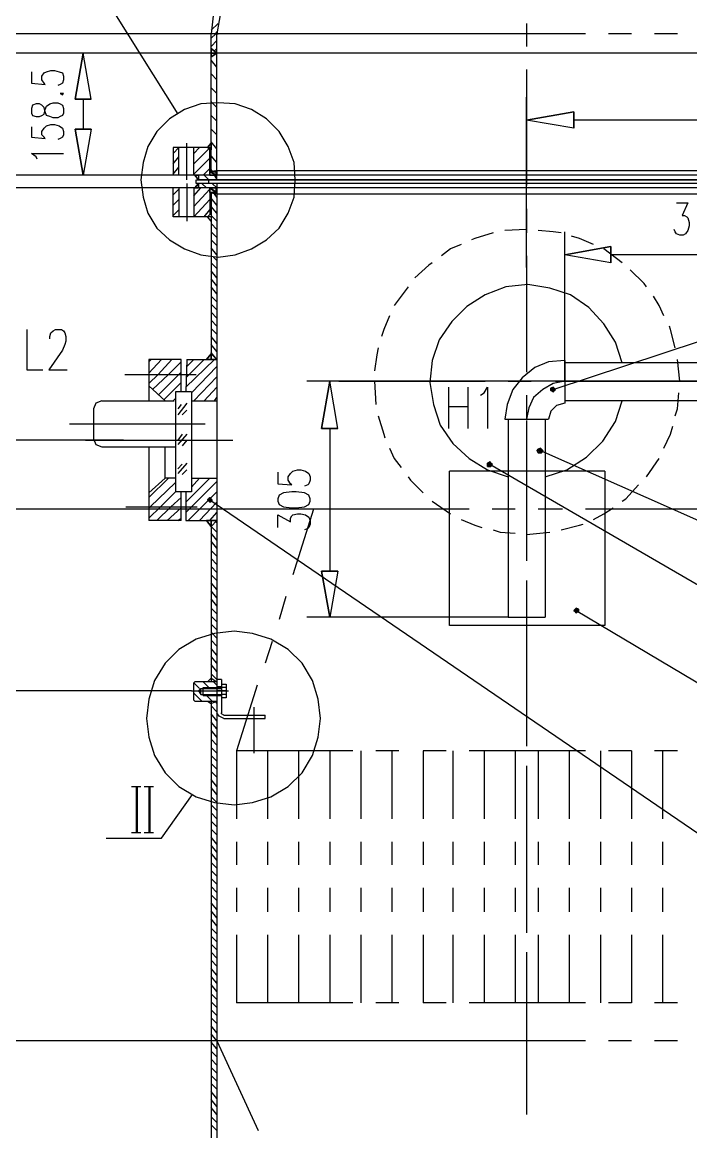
# Model space of a CAD drawing. Extents: x 0.28 to 3.47, y 0.29 to 4.81.
# Drawn here: x 1.105 to 1.492, y 3.635 to 4.277 of the extents above; entities that cross this region are included whole.
import ezdxf

# ---------------------------------------------------------------- set-up
doc = ezdxf.new("R2010")
doc.units = 0
doc.header["$MEASUREMENT"] = 0
doc.linetypes.add('AUSGEZOGEN', pattern=[0])
doc.layers.get('0').update_dxf_attribs({"linetype": 'AUSGEZOGEN'})

msp = doc.modelspace()

# ---------------------------------------------------------------- linework, layer by layer
for points in [[(1.302, 4.35), (1.28333, 4.34333), (1.28333, 4.34333), (1.266, 4.336), (1.266, 4.336), (1.25133, 4.32667), (1.25133, 4.32667), (1.23867, 4.31667), (1.23867, 4.31667), (1.228, 4.306), (1.228, 4.306), (1.22067, 4.29467), (1.22067, 4.29467), (1.216, 4.28267), (1.216, 4.28267), (1.21467, 4.27067)], [(1.302, 4.34667), (1.278, 4.33733), (1.278, 4.33733), (1.25733, 4.32667), (1.25733, 4.32667), (1.24067, 4.314), (1.24067, 4.314), (1.228, 4.3), (1.228, 4.3), (1.22067, 4.286), (1.22067, 4.286), (1.218, 4.27067)], [(1.41333, 4.06467), (1.41267, 4.06467), (1.41267, 4.06467), (2.13467, 4.30333), (2.13467, 4.30333), (2.16867, 4.30333)], [(1.12067, 4.29267), (1.15267, 4.29267), (1.15267, 4.29267), (1.19533, 4.224)], [(1.21467, 4.27267), (1.21867, 4.27667)], [(1.39733, 4.27667), (1.39733, 4.26333)], [(1.39733, 4.27067), (0.91733, 4.27067)], [(1.21467, 4.19067), (1.21467, 4.27067)], [(1.29667, 4.27067), (1.21467, 4.27067)], [(1.21467, 4.268), (1.21733, 4.27067)], [(1.21733, 4.27067), (1.218, 4.272)], [(1.218, 4.19133), (1.218, 4.27067)], [(1.218, 4.27067), (1.21867, 4.27067)], [(1.32333, 4.27067), (1.31, 4.27067)], [(1.35067, 4.27067), (1.33733, 4.27067)], [(1.43133, 4.27067), (1.364, 4.27067)], [(1.458, 4.27067), (1.44467, 4.27067)], [(1.48467, 4.27067), (1.47133, 4.27067)], [(1.21467, 4.26333), (1.218, 4.26667)], [(1.21467, 4.25733), (1.218, 4.25933), (1.218, 4.25933), (1.21467, 4.262)], [(1.21467, 4.262), (1.21467, 4.25933), (1.21467, 4.262), (1.21467, 4.25933), (1.218, 4.25933), (1.21467, 4.262), (1.218, 4.25933), (1.21467, 4.262), (1.21467, 4.262)], [(1.21667, 4.26067), (1.218, 4.262)], [(1.39733, 4.25933), (0.61333, 4.25933)], [(1.39733, 4.25933), (0.91733, 4.25933)], [(1.15733, 4.25933), (1.12733, 4.25933)], [(1.136, 4.23267), (1.14533, 4.23267), (1.136, 4.23267), (1.14533, 4.23267), (1.14067, 4.25933), (1.136, 4.23267), (1.14067, 4.25933), (1.136, 4.23267), (1.136, 4.23267)], [(1.58067, 4.25933), (1.21467, 4.25933)], [(1.21467, 4.25933), (1.218, 4.25933), (1.21467, 4.25933), (1.218, 4.25933), (1.21467, 4.25933), (1.21467, 4.25933)], [(1.21467, 4.25933), (1.218, 4.25933), (1.21467, 4.25933), (1.218, 4.25933), (1.21467, 4.25933), (1.21467, 4.25933)], [(1.21467, 4.25933), (1.218, 4.25933), (1.21467, 4.25933), (1.218, 4.25933), (1.21467, 4.25733), (1.21467, 4.25933), (1.21467, 4.25733), (1.21467, 4.25933), (1.21467, 4.25933)], [(1.218, 4.25133), (1.21467, 4.25533)], [(1.11067, 4.24867), (1.11067, 4.242), (1.11067, 4.242), (1.11867, 4.24133), (1.11867, 4.24133), (1.118, 4.242), (1.118, 4.242), (1.11667, 4.244), (1.11667, 4.244), (1.11667, 4.246), (1.11667, 4.246), (1.118, 4.248), (1.118, 4.248), (1.11933, 4.24867), (1.11933, 4.24867), (1.122, 4.24933), (1.122, 4.24933), (1.124, 4.24933), (1.124, 4.24933), (1.12667, 4.24867), (1.12667, 4.24867), (1.12867, 4.248), (1.12867, 4.248), (1.12933, 4.246), (1.12933, 4.246), (1.12933, 4.244), (1.12933, 4.244), (1.12867, 4.242), (1.12867, 4.242), (1.12733, 4.24133), (1.12733, 4.24133), (1.126, 4.24067)], [(1.39733, 4.25), (1.39733, 4.18267)], [(1.218, 4.244), (1.21467, 4.24733)], [(1.12733, 4.236), (1.12867, 4.23533), (1.12867, 4.23533), (1.12933, 4.236), (1.12933, 4.236), (1.12733, 4.236), (1.12733, 4.236)], [(1.218, 4.236), (1.21467, 4.23933)], [(1.11067, 4.22467), (1.11133, 4.22333), (1.11133, 4.22333), (1.11333, 4.22267), (1.11333, 4.22267), (1.11533, 4.22267), (1.11533, 4.22267), (1.11667, 4.22333), (1.11667, 4.22333), (1.118, 4.224), (1.118, 4.224), (1.11867, 4.22667), (1.11867, 4.22667), (1.11933, 4.22867), (1.11933, 4.22867), (1.12133, 4.23), (1.12133, 4.23), (1.12333, 4.23067), (1.12333, 4.23067), (1.126, 4.23067), (1.126, 4.23067), (1.12733, 4.23), (1.12733, 4.23), (1.12867, 4.22933), (1.12867, 4.22933), (1.12933, 4.22733), (1.12933, 4.22733), (1.12933, 4.22467), (1.12933, 4.22467), (1.12867, 4.22333), (1.12867, 4.22333), (1.12733, 4.22267), (1.12733, 4.22267), (1.126, 4.222), (1.126, 4.222), (1.12333, 4.222), (1.12333, 4.222), (1.12133, 4.22267), (1.12133, 4.22267), (1.11933, 4.22333), (1.11933, 4.22333), (1.11867, 4.22533), (1.11867, 4.22533), (1.118, 4.228), (1.118, 4.228), (1.11667, 4.22933), (1.11667, 4.22933), (1.11533, 4.23), (1.11533, 4.23), (1.11333, 4.23), (1.11333, 4.23), (1.11133, 4.22933), (1.11133, 4.22933), (1.11067, 4.22733), (1.11067, 4.22733), (1.11067, 4.22467), (1.11067, 4.22467)], [(1.14067, 4.23267), (1.14067, 4.21533)], [(1.26333, 4.186), (1.26267, 4.196), (1.26267, 4.196), (1.25933, 4.20533), (1.25933, 4.20533), (1.254, 4.214), (1.254, 4.214), (1.24667, 4.22133), (1.24667, 4.22133), (1.238, 4.22667), (1.238, 4.22667), (1.22867, 4.23), (1.22867, 4.23), (1.21867, 4.23067), (1.21867, 4.23067), (1.20867, 4.23), (1.20867, 4.23), (1.19933, 4.22667), (1.19933, 4.22667), (1.19067, 4.22133), (1.19067, 4.22133), (1.18333, 4.214), (1.18333, 4.214), (1.178, 4.20533), (1.178, 4.20533), (1.17533, 4.196), (1.17533, 4.196), (1.174, 4.186), (1.174, 4.186), (1.17533, 4.176), (1.17533, 4.176), (1.178, 4.16667), (1.178, 4.16667), (1.18333, 4.158), (1.18333, 4.158), (1.19067, 4.15133), (1.19067, 4.15133), (1.19933, 4.146), (1.19933, 4.146), (1.20867, 4.14267), (1.20867, 4.14267), (1.21867, 4.14133), (1.21867, 4.14133), (1.22867, 4.14267), (1.22867, 4.14267), (1.238, 4.146), (1.238, 4.146), (1.24667, 4.15133), (1.24667, 4.15133), (1.254, 4.158), (1.254, 4.158), (1.25933, 4.16667), (1.25933, 4.16667), (1.26267, 4.176), (1.26267, 4.176), (1.26333, 4.186), (1.26333, 4.186)], [(1.218, 4.228), (1.21533, 4.23067), (1.21533, 4.23067), (1.21467, 4.23133)], [(1.39733, 4.13533), (1.39733, 4.234)], [(1.218, 4.22), (1.21467, 4.22333)], [(1.42467, 4.22533), (1.42467, 4.216), (1.42467, 4.22533), (1.42467, 4.216), (1.39733, 4.22067), (1.42467, 4.22533), (1.39733, 4.22067), (1.42467, 4.22533), (1.42467, 4.22533)], [(1.11067, 4.21667), (1.11067, 4.21067), (1.11067, 4.21067), (1.11867, 4.21), (1.11867, 4.21), (1.118, 4.21067), (1.118, 4.21067), (1.11667, 4.212), (1.11667, 4.212), (1.11667, 4.214), (1.11667, 4.214), (1.118, 4.216), (1.118, 4.216), (1.11933, 4.21733), (1.11933, 4.21733), (1.122, 4.218), (1.122, 4.218), (1.124, 4.218), (1.124, 4.218), (1.12667, 4.21733), (1.12667, 4.21733), (1.12867, 4.216), (1.12867, 4.216), (1.12933, 4.214), (1.12933, 4.214), (1.12933, 4.212), (1.12933, 4.212), (1.12867, 4.21067), (1.12867, 4.21067), (1.12733, 4.21), (1.12733, 4.21), (1.126, 4.20933)], [(1.67933, 4.22067), (1.42467, 4.22067)], [(1.136, 4.21533), (1.14533, 4.21533), (1.136, 4.21533), (1.14533, 4.21533), (1.14067, 4.18867), (1.136, 4.21533), (1.14067, 4.18867), (1.136, 4.21533), (1.136, 4.21533)], [(1.218, 4.212), (1.21467, 4.21533)], [(1.21467, 4.20467), (1.19267, 4.20467)], [(1.19267, 4.20467), (1.19267, 4.18867)], [(1.19267, 4.20133), (1.196, 4.20467)], [(1.196, 4.18867), (1.196, 4.20467)], [(1.20067, 4.186), (1.20067, 4.20733)], [(1.20467, 4.18867), (1.20467, 4.20467)], [(1.20467, 4.20133), (1.208, 4.20467)], [(1.20467, 4.19533), (1.21333, 4.204)], [(1.21467, 4.20733), (1.21267, 4.20467)], [(1.21467, 4.20733), (1.21267, 4.20467), (1.21467, 4.20733), (1.21267, 4.20467), (1.21467, 4.20467), (1.21467, 4.20733), (1.21467, 4.20467), (1.21467, 4.20733), (1.21467, 4.20733)], [(1.21467, 4.20467), (1.21267, 4.20467), (1.21267, 4.20467), (1.214, 4.20333)], [(1.21267, 4.20467), (1.21467, 4.20467), (1.21267, 4.20467), (1.21467, 4.20467), (1.21267, 4.20467), (1.21267, 4.20467)], [(1.21267, 4.20467), (1.214, 4.20467), (1.21267, 4.20467), (1.214, 4.20467), (1.21267, 4.20467), (1.21267, 4.20467)], [(1.21267, 4.20467), (1.214, 4.20467), (1.21267, 4.20467), (1.214, 4.20467), (1.214, 4.20333), (1.21267, 4.20467), (1.214, 4.20333), (1.21267, 4.20467), (1.21267, 4.20467)], [(1.214, 4.18867), (1.214, 4.20467)], [(1.214, 4.20467), (1.21467, 4.20467), (1.214, 4.20467), (1.21467, 4.20467), (1.214, 4.20467), (1.214, 4.20467)], [(1.214, 4.20467), (1.214, 4.20333), (1.214, 4.20467), (1.214, 4.20333), (1.21467, 4.20333), (1.214, 4.20467), (1.21467, 4.20333), (1.214, 4.20467), (1.214, 4.20467)], [(1.214, 4.20467), (1.21467, 4.20467), (1.214, 4.20467), (1.21467, 4.20467), (1.21467, 4.20333), (1.214, 4.20467), (1.21467, 4.20333), (1.214, 4.20467), (1.214, 4.20467)], [(1.21467, 4.20333), (1.214, 4.20333)], [(1.214, 4.20333), (1.21467, 4.20333), (1.214, 4.20333), (1.21467, 4.20333), (1.214, 4.20333), (1.214, 4.20333)], [(1.218, 4.204), (1.21467, 4.208)], [(1.114, 4.198), (1.11333, 4.19933), (1.11333, 4.19933), (1.11067, 4.20133), (1.11067, 4.20133), (1.12933, 4.20133)], [(1.19267, 4.19533), (1.196, 4.19933)], [(1.20467, 4.18933), (1.214, 4.19867)], [(1.218, 4.196), (1.21467, 4.2)], [(1.19267, 4.18933), (1.196, 4.19333)], [(1.21, 4.18867), (1.214, 4.19267)], [(1.218, 4.19133), (1.214, 4.19067)], [(1.218, 4.19133), (1.214, 4.19067), (1.218, 4.19133), (1.214, 4.19067), (1.218, 4.19067), (1.218, 4.19133), (1.218, 4.19067), (1.218, 4.19133), (1.218, 4.19133)], [(1.21733, 4.19133), (1.214, 4.19067), (1.21733, 4.19133), (1.214, 4.19067), (1.21733, 4.19067), (1.21733, 4.19133), (1.21733, 4.19067), (1.21733, 4.19133), (1.21733, 4.19133)], [(1.214, 4.19067), (1.214, 4.18867), (1.214, 4.19067), (1.214, 4.18867), (1.218, 4.18867), (1.214, 4.19067), (1.218, 4.18867), (1.214, 4.19067), (1.214, 4.19067)], [(1.214, 4.19067), (1.218, 4.19067), (1.214, 4.19067), (1.218, 4.19067), (1.218, 4.18867), (1.214, 4.19067), (1.218, 4.18867), (1.214, 4.19067), (1.214, 4.19067)], [(1.214, 4.19067), (1.214, 4.18867), (1.214, 4.19067), (1.214, 4.18867), (1.21733, 4.18867), (1.214, 4.19067), (1.21733, 4.18867), (1.214, 4.19067), (1.214, 4.19067)], [(1.214, 4.19067), (1.21733, 4.19067), (1.214, 4.19067), (1.21733, 4.19067), (1.21733, 4.18867), (1.214, 4.19067), (1.21733, 4.18867), (1.214, 4.19067), (1.214, 4.19067)], [(1.21533, 4.19133), (1.21467, 4.192)], [(1.57667, 4.19133), (1.218, 4.19133)], [(1.218, 4.18867), (1.218, 4.19133)], [(1.20533, 4.18867), (0.722, 4.18867)], [(1.15733, 4.18867), (1.12733, 4.18867)], [(1.60267, 4.18867), (1.19267, 4.18867)], [(1.20067, 4.184), (1.20067, 4.162)], [(1.20733, 4.18867), (1.20733, 4.186), (1.20733, 4.186), (1.20533, 4.18867)], [(1.20533, 4.18867), (1.20733, 4.18867), (1.20533, 4.18867), (1.20733, 4.18867), (1.20533, 4.18867), (1.20533, 4.18867)], [(1.20533, 4.18867), (1.20733, 4.18867), (1.20533, 4.18867), (1.20733, 4.18867), (1.20733, 4.186), (1.20533, 4.18867), (1.20733, 4.186), (1.20533, 4.18867), (1.20533, 4.18867)], [(1.20533, 4.18867), (1.20733, 4.18867), (1.20533, 4.18867), (1.20733, 4.18867), (1.20533, 4.18867), (1.20533, 4.18867)], [(1.20533, 4.18867), (1.20733, 4.18867), (1.20533, 4.18867), (1.20733, 4.18867), (1.20733, 4.186), (1.20533, 4.18867), (1.20733, 4.186), (1.20533, 4.18867), (1.20533, 4.18867)], [(1.20533, 4.18133), (1.20733, 4.184), (1.20733, 4.184), (1.20733, 4.18133)], [(1.20733, 4.184), (1.20533, 4.18133), (1.20733, 4.184), (1.20533, 4.18133), (1.20733, 4.18133), (1.20733, 4.184), (1.20733, 4.18133), (1.20733, 4.184), (1.20733, 4.184)], [(1.20733, 4.184), (1.20533, 4.18133), (1.20733, 4.184), (1.20533, 4.18133), (1.20733, 4.18133), (1.20733, 4.184), (1.20733, 4.18133), (1.20733, 4.184), (1.20733, 4.184)], [(1.206, 4.186), (1.58867, 4.186)], [(1.206, 4.184), (1.206, 4.186)], [(1.58867, 4.184), (1.206, 4.184)], [(1.588, 4.186), (1.20733, 4.186)], [(1.20733, 4.186), (1.208, 4.186)], [(1.588, 4.18133), (1.588, 4.184), (1.588, 4.184), (1.20733, 4.184)], [(1.212, 4.18133), (1.20933, 4.184)], [(1.21333, 4.186), (1.21067, 4.18867)], [(1.21333, 4.184), (1.21333, 4.186)], [(1.214, 4.18867), (1.218, 4.18867), (1.214, 4.18867), (1.218, 4.18867), (1.214, 4.18867), (1.214, 4.18867)], [(1.214, 4.18867), (1.21733, 4.18867), (1.214, 4.18867), (1.21733, 4.18867), (1.214, 4.18867), (1.214, 4.18867)], [(1.218, 4.18133), (1.21533, 4.184)], [(1.218, 4.18667), (1.21667, 4.18867)], [(1.218, 4.186), (1.218, 4.18867)], [(1.218, 4.184), (1.218, 4.18133)], [(1.258, 4.18133), (0.72067, 4.18133)], [(1.60267, 4.18133), (1.19267, 4.18133)], [(1.19267, 4.16467), (1.19267, 4.18133)], [(1.19267, 4.17733), (1.196, 4.18067)], [(1.196, 4.18133), (1.196, 4.16467)], [(1.20467, 4.18133), (1.20467, 4.16467)], [(1.20467, 4.17667), (1.20867, 4.18133)], [(1.20467, 4.17067), (1.214, 4.18067)], [(1.20533, 4.18133), (1.20733, 4.18133), (1.20533, 4.18133), (1.20733, 4.18133), (1.20533, 4.18133), (1.20533, 4.18133)], [(1.20533, 4.18133), (1.20733, 4.18133), (1.20533, 4.18133), (1.20733, 4.18133), (1.20533, 4.18133), (1.20533, 4.18133)], [(1.218, 4.18133), (1.218, 4.178), (1.218, 4.178), (1.214, 4.17867)], [(1.214, 4.18133), (1.214, 4.166)], [(1.214, 4.18133), (1.218, 4.18133), (1.214, 4.18133), (1.218, 4.18133), (1.214, 4.18133), (1.214, 4.18133)], [(1.214, 4.18133), (1.214, 4.17867), (1.214, 4.18133), (1.214, 4.17867), (1.218, 4.17867), (1.214, 4.18133), (1.218, 4.17867), (1.214, 4.18133), (1.214, 4.18133)], [(1.214, 4.18133), (1.218, 4.18133), (1.214, 4.18133), (1.218, 4.18133), (1.218, 4.17867), (1.214, 4.18133), (1.218, 4.17867), (1.214, 4.18133), (1.214, 4.18133)], [(1.214, 4.18133), (1.21733, 4.18133), (1.214, 4.18133), (1.21733, 4.18133), (1.214, 4.18133), (1.214, 4.18133)], [(1.214, 4.18133), (1.214, 4.17867), (1.214, 4.18133), (1.214, 4.17867), (1.21733, 4.17867), (1.214, 4.18133), (1.21733, 4.17867), (1.214, 4.18133), (1.214, 4.18133)], [(1.214, 4.18133), (1.21733, 4.18133), (1.214, 4.18133), (1.21733, 4.18133), (1.21733, 4.17867), (1.214, 4.18133), (1.21733, 4.17867), (1.214, 4.18133), (1.214, 4.18133)], [(1.214, 4.17867), (1.218, 4.17867), (1.214, 4.17867), (1.218, 4.17867), (1.218, 4.178), (1.214, 4.17867), (1.218, 4.178), (1.214, 4.17867), (1.214, 4.17867)], [(1.214, 4.17867), (1.21733, 4.17867), (1.214, 4.17867), (1.21733, 4.17867), (1.21733, 4.178), (1.214, 4.17867), (1.21733, 4.178), (1.214, 4.17867), (1.214, 4.17867)], [(1.21467, 4.17867), (1.21467, 4.082)], [(1.218, 4.176), (1.216, 4.17867)], [(1.218, 4.178), (1.57667, 4.178), (1.57667, 4.178), (1.57667, 4.08867)], [(1.218, 4.178), (1.218, 2.63067)], [(1.19267, 4.17133), (1.196, 4.17467)], [(1.20467, 4.16467), (1.214, 4.17467)], [(1.218, 4.17133), (1.21467, 4.17533)], [(1.484, 4.17267), (1.49067, 4.17267), (1.49067, 4.17267), (1.48733, 4.16533), (1.48733, 4.16533), (1.48867, 4.16533), (1.48867, 4.16533), (1.49, 4.16467), (1.49, 4.16467), (1.49067, 4.164), (1.49067, 4.164), (1.49133, 4.16133), (1.49133, 4.16133), (1.49133, 4.15933), (1.49133, 4.15933), (1.49067, 4.15667), (1.49067, 4.15667), (1.48933, 4.15467), (1.48933, 4.15467), (1.488, 4.154), (1.488, 4.154), (1.486, 4.154), (1.486, 4.154), (1.484, 4.15467), (1.484, 4.15467), (1.48333, 4.156), (1.48333, 4.156), (1.48267, 4.15733)], [(1.19267, 4.16533), (1.196, 4.16867)], [(1.21467, 4.166), (1.214, 4.166), (1.214, 4.166), (1.21267, 4.16467), (1.21267, 4.16467), (1.19267, 4.16467)], [(1.21067, 4.16467), (1.214, 4.16867)], [(1.21467, 4.16467), (1.21267, 4.16467)], [(1.21467, 4.162), (1.21267, 4.16467)], [(1.218, 4.16667), (1.21467, 4.17067)], [(1.218, 4.162), (1.21467, 4.16533)], [(1.39733, 4.16933), (1.39733, 4.15533)], [(1.218, 4.15733), (1.21467, 4.16067)], [(1.218, 4.15267), (1.21467, 4.156)], [(1.378, 4.15533), (1.36733, 4.152), (1.36733, 4.152), (1.36533, 4.15133)], [(1.39733, 4.15733), (1.38467, 4.15667)], [(1.41733, 4.15533), (1.41267, 4.156), (1.41267, 4.156), (1.404, 4.15667)], [(1.41933, 4.06933), (1.41933, 4.156)], [(1.436, 4.14867), (1.428, 4.152), (1.428, 4.152), (1.42333, 4.15333)], [(1.218, 4.148), (1.21467, 4.15133)], [(1.218, 4.14267), (1.21467, 4.14667)], [(1.35933, 4.14867), (1.35333, 4.146), (1.35333, 4.146), (1.348, 4.142)], [(1.446, 4.14733), (1.446, 4.138), (1.446, 4.14733), (1.446, 4.138), (1.41933, 4.14267), (1.446, 4.14733), (1.41933, 4.14267), (1.446, 4.14733), (1.446, 4.14733)], [(1.45267, 4.138), (1.442, 4.146)], [(1.21533, 4.14133), (1.21467, 4.142)], [(1.218, 4.13933), (1.216, 4.14133)], [(1.39733, 4.142), (1.39733, 4.07467)], [(1.55333, 4.14267), (1.446, 4.14267)], [(1.218, 4.13467), (1.21467, 4.138)], [(1.218, 4.12933), (1.21467, 4.13333)], [(1.34267, 4.138), (1.34067, 4.13667), (1.34067, 4.13667), (1.33267, 4.12933)], [(1.46667, 4.124), (1.46533, 4.126), (1.46533, 4.126), (1.45733, 4.134)], [(1.218, 4.12467), (1.21467, 4.12867)], [(1.218, 4.12), (1.21467, 4.124)], [(1.32867, 4.124), (1.32067, 4.11333)], [(1.45267, 4.08), (1.44867, 4.092), (1.44867, 4.092), (1.442, 4.10267), (1.442, 4.10267), (1.43333, 4.112), (1.43333, 4.112), (1.42267, 4.11933), (1.42267, 4.11933), (1.41067, 4.12333), (1.41067, 4.12333), (1.398, 4.12533), (1.398, 4.12533), (1.38533, 4.124), (1.38533, 4.124), (1.37333, 4.11933), (1.37333, 4.11933), (1.36267, 4.11267), (1.36267, 4.11267), (1.354, 4.104), (1.354, 4.104), (1.34667, 4.09333), (1.34667, 4.09333), (1.34267, 4.08133), (1.34267, 4.08133), (1.34133, 4.06867), (1.34133, 4.06867), (1.34333, 4.056), (1.34333, 4.056), (1.34733, 4.044), (1.34733, 4.044), (1.35467, 4.03333), (1.35467, 4.03333), (1.364, 4.02467), (1.364, 4.02467), (1.37467, 4.018), (1.37467, 4.018), (1.38667, 4.014)], [(1.218, 4.11533), (1.21467, 4.11867)], [(1.218, 4.11067), (1.21467, 4.114)], [(1.47667, 4.10733), (1.474, 4.11333), (1.474, 4.11333), (1.47067, 4.11867)], [(1.218, 4.106), (1.21467, 4.10933)], [(1.318, 4.10733), (1.31467, 4.09933), (1.31467, 4.09933), (1.31333, 4.09533)], [(1.218, 4.10133), (1.21467, 4.10467)], [(1.48333, 4.08867), (1.48067, 4.09933), (1.48067, 4.09933), (1.48, 4.10133)], [(1.108, 4.09933), (1.108, 4.076), (1.108, 4.076), (1.11733, 4.076)], [(1.12133, 4.094), (1.12133, 4.09533), (1.12133, 4.09533), (1.122, 4.09733), (1.122, 4.09733), (1.12333, 4.09867), (1.12333, 4.09867), (1.12467, 4.09933), (1.12467, 4.09933), (1.128, 4.09933), (1.128, 4.09933), (1.12933, 4.09867), (1.12933, 4.09867), (1.13, 4.09733), (1.13, 4.09733), (1.13067, 4.09533), (1.13067, 4.09533), (1.13067, 4.09267), (1.13067, 4.09267), (1.13, 4.09067), (1.13, 4.09067), (1.12867, 4.08733), (1.12867, 4.08733), (1.12067, 4.076), (1.12067, 4.076), (1.13133, 4.076)], [(1.218, 4.09667), (1.21467, 4.1)], [(1.218, 4.09133), (1.21467, 4.09533)], [(1.218, 4.08667), (1.21467, 4.09067)], [(1.31133, 4.08867), (1.31067, 4.08467), (1.31067, 4.08467), (1.30933, 4.07533)], [(1.19733, 4.082), (1.17867, 4.082)], [(1.17867, 4.082), (1.17867, 4.058)], [(1.17867, 4.08067), (1.18, 4.082)], [(1.17867, 4.074), (1.186, 4.082)], [(1.17867, 4.068), (1.184, 4.07333), (1.184, 4.07333), (1.192, 4.082)], [(1.19733, 4.06333), (1.19733, 4.082)], [(1.20067, 4.082), (1.2, 4.06333)], [(1.2, 4.066), (1.21667, 4.082)], [(1.20067, 4.082), (1.218, 4.082)], [(1.20067, 4.078), (1.20467, 4.082)], [(1.20067, 4.072), (1.21067, 4.082)], [(1.218, 4.082), (1.21467, 4.08533), (1.21467, 4.08533), (1.212, 4.082)], [(1.21467, 4.08533), (1.212, 4.082), (1.21467, 4.08533), (1.212, 4.082), (1.21467, 4.082), (1.21467, 4.08533), (1.21467, 4.082), (1.21467, 4.08533), (1.21467, 4.08533)], [(1.212, 4.082), (1.21467, 4.082), (1.212, 4.082), (1.21467, 4.082), (1.212, 4.082), (1.212, 4.082)], [(1.218, 4.082), (1.21467, 4.086)], [(1.21467, 4.08533), (1.21467, 4.082), (1.21467, 4.08533), (1.21467, 4.082), (1.218, 4.082), (1.21467, 4.08533), (1.218, 4.082), (1.21467, 4.08533), (1.21467, 4.08533)], [(1.21467, 4.082), (1.218, 4.082), (1.21467, 4.082), (1.218, 4.082), (1.21467, 4.082), (1.21467, 4.082)], [(1.41933, 4.08133), (1.41, 4.08067), (1.41, 4.08067), (1.402, 4.07733), (1.402, 4.07733), (1.39467, 4.07133), (1.39467, 4.07133), (1.38933, 4.06467), (1.38933, 4.06467), (1.386, 4.056), (1.386, 4.056), (1.38467, 4.04733)], [(1.41933, 4.08133), (1.41933, 4.05667)], [(1.486, 4.06933), (1.48467, 4.082)], [(1.18067, 4.06467), (1.19, 4.07333), (1.19, 4.07333), (1.19733, 4.08067)], [(1.184, 4.06133), (1.196, 4.07333), (1.196, 4.07333), (1.19733, 4.07467)], [(1.20333, 4.06267), (1.218, 4.078)], [(1.606, 4.08), (1.41933, 4.08)], [(1.16467, 4.07333), (1.206, 4.07333)], [(1.18733, 4.05867), (1.19733, 4.06867)], [(1.20467, 4.058), (1.218, 4.072)], [(1.41933, 4.06933), (1.27, 4.06933)], [(1.27867, 4.042), (1.288, 4.042), (1.27867, 4.042), (1.288, 4.042), (1.28333, 4.06933), (1.27867, 4.042), (1.28333, 4.06933), (1.27867, 4.042), (1.27867, 4.042)], [(1.28867, 4.06933), (1.37333, 4.06933)], [(1.30933, 4.06933), (1.31, 4.056)], [(1.38667, 4.06933), (1.4, 4.06933)], [(1.41933, 4.06933), (1.41267, 4.068), (1.41267, 4.068), (1.40667, 4.06467), (1.40667, 4.06467), (1.40133, 4.06), (1.40133, 4.06), (1.39867, 4.054), (1.39867, 4.054), (1.39733, 4.04733)], [(1.414, 4.06933), (1.49867, 4.06933)], [(1.50467, 4.06933), (1.41933, 4.06933)], [(1.486, 4.06933), (1.48667, 4.06933)], [(1.188, 4.058), (1.17867, 4.06667)], [(1.194, 4.06333), (1.194, 4.00533)], [(1.20333, 4.06333), (1.194, 4.06333)], [(1.20333, 4.06333), (1.20333, 4.00533)], [(1.21067, 4.058), (1.218, 4.066)], [(1.352, 4.066), (1.352, 4.042)], [(1.36333, 4.066), (1.36333, 4.042)], [(1.37067, 4.06133), (1.37267, 4.06267), (1.37267, 4.06267), (1.37467, 4.066), (1.37467, 4.066), (1.37467, 4.042)], [(1.41267, 4.066), (1.41133, 4.06533), (1.41267, 4.066), (1.41133, 4.06533), (1.41267, 4.06467), (1.41267, 4.066), (1.41267, 4.06467), (1.41267, 4.066), (1.41267, 4.066)], [(1.41133, 4.06533), (1.41133, 4.06467), (1.41133, 4.06533), (1.41133, 4.06467), (1.41267, 4.06467), (1.41133, 4.06533), (1.41267, 4.06467), (1.41133, 4.06533), (1.41133, 4.06533)], [(1.41133, 4.06467), (1.41133, 4.064), (1.41133, 4.06467), (1.41133, 4.064), (1.41267, 4.06467), (1.41133, 4.06467), (1.41267, 4.06467), (1.41133, 4.06467), (1.41133, 4.06467)], [(1.41133, 4.064), (1.41267, 4.06333), (1.41133, 4.064), (1.41267, 4.06333), (1.41267, 4.06467), (1.41133, 4.064), (1.41267, 4.06467), (1.41133, 4.064), (1.41133, 4.064)], [(1.41333, 4.06533), (1.41267, 4.066), (1.41333, 4.06533), (1.41267, 4.066), (1.41267, 4.06467), (1.41333, 4.06533), (1.41267, 4.06467), (1.41333, 4.06533), (1.41333, 4.06533)], [(1.414, 4.06467), (1.41333, 4.06533), (1.414, 4.06467), (1.41333, 4.06533), (1.41267, 4.06467), (1.414, 4.06467), (1.41267, 4.06467), (1.414, 4.06467), (1.414, 4.06467)], [(1.41267, 4.06467), (1.41333, 4.06467)], [(1.41267, 4.06333), (1.41333, 4.064), (1.41267, 4.06333), (1.41333, 4.064), (1.41267, 4.06467), (1.41267, 4.06333), (1.41267, 4.06467), (1.41267, 4.06333), (1.41267, 4.06333)], [(1.41333, 4.064), (1.414, 4.06467), (1.41333, 4.064), (1.414, 4.06467), (1.41267, 4.06467), (1.41333, 4.064), (1.41267, 4.06467), (1.41333, 4.064), (1.41333, 4.064)], [(1.48333, 4.04933), (1.48467, 4.05333), (1.48467, 4.05333), (1.48533, 4.06267)], [(1.15133, 4.058), (1.148, 4.05667), (1.148, 4.05667), (1.14667, 4.05333), (1.14667, 4.05333), (1.14667, 4.036), (1.14667, 4.036), (1.148, 4.03267), (1.148, 4.03267), (1.15133, 4.03133)], [(1.15133, 4.058), (1.19333, 4.058)], [(1.19267, 4.058), (1.194, 4.05933)], [(1.20067, 4.05667), (1.19533, 4.05)], [(1.19733, 4.056), (1.19533, 4.05333)], [(1.20333, 4.058), (1.218, 4.058)], [(1.21667, 4.058), (1.218, 4.06)], [(1.39733, 4.06133), (1.39733, 4.048)], [(1.408, 4.014), (1.42067, 4.018), (1.42067, 4.018), (1.432, 4.02533), (1.432, 4.02533), (1.44133, 4.03467), (1.44133, 4.03467), (1.44867, 4.046), (1.44867, 4.046), (1.45267, 4.058)], [(1.41933, 4.05667), (1.41467, 4.05533), (1.41467, 4.05533), (1.41133, 4.052), (1.41133, 4.052), (1.41, 4.04733)], [(1.60333, 4.058), (1.41933, 4.058)], [(1.20067, 4.05267), (1.198, 4.05)], [(1.31133, 4.04933), (1.31467, 4.03867), (1.31467, 4.03867), (1.31533, 4.03667)], [(1.352, 4.05467), (1.36333, 4.05467)], [(1.13267, 4.04467), (1.21133, 4.04467)], [(1.38467, 4.04733), (1.41, 4.04733)], [(1.38667, 4.04733), (1.38667, 3.93267)], [(1.39733, 4.04667), (1.39733, 3.992)], [(1.408, 4.04733), (1.408, 3.93267)], [(1.47667, 4.03067), (1.48067, 4.03867), (1.48067, 4.03867), (1.482, 4.04333)], [(1.198, 4.03867), (1.19533, 4.03533)], [(1.20067, 4.03867), (1.19533, 4.03267)], [(1.28333, 4.042), (1.28333, 3.95933)], [(1.164, 4.03533), (0.91733, 4.03533)], [(1.142, 4.03533), (1.22733, 4.03533)], [(1.15133, 4.03133), (1.194, 4.03133)], [(1.17867, 4.03133), (1.17867, 3.98867)], [(1.188, 4.01333), (1.188, 4.03133)], [(1.20067, 4.03533), (1.198, 4.032)], [(1.318, 4.03067), (1.32067, 4.02467), (1.32067, 4.02467), (1.32467, 4.01933)], [(1.39733, 4.03467), (1.39733, 3.96733)], [(1.404, 4.03), (1.40333, 4.02933), (1.404, 4.03), (1.40333, 4.02933), (1.40533, 4.02933), (1.404, 4.03), (1.40533, 4.02933), (1.404, 4.03), (1.404, 4.03)], [(1.40533, 4.03067), (1.404, 4.03), (1.40533, 4.03067), (1.404, 4.03), (1.40533, 4.02933), (1.40533, 4.03067), (1.40533, 4.02933), (1.40533, 4.03067), (1.40533, 4.03067)], [(1.406, 4.03), (1.40533, 4.03067), (1.406, 4.03), (1.40533, 4.03067), (1.40533, 4.02933), (1.406, 4.03), (1.40533, 4.02933), (1.406, 4.03), (1.406, 4.03)], [(1.40667, 4.02933), (1.406, 4.03), (1.40667, 4.02933), (1.406, 4.03), (1.40533, 4.02933), (1.40667, 4.02933), (1.40533, 4.02933), (1.40667, 4.02933), (1.40667, 4.02933)], [(1.40333, 4.02933), (1.404, 4.028), (1.40333, 4.02933), (1.404, 4.028), (1.40533, 4.02933), (1.40333, 4.02933), (1.40533, 4.02933), (1.40333, 4.02933), (1.40333, 4.02933)], [(1.404, 4.028), (1.40533, 4.028), (1.404, 4.028), (1.40533, 4.028), (1.40533, 4.02933), (1.404, 4.028), (1.40533, 4.02933), (1.404, 4.028), (1.404, 4.028)], [(1.40533, 4.02933), (1.406, 4.02933)], [(1.40533, 4.028), (1.406, 4.028), (1.40533, 4.028), (1.406, 4.028), (1.40533, 4.02933), (1.40533, 4.028), (1.40533, 4.02933), (1.40533, 4.028), (1.40533, 4.028)], [(1.406, 4.028), (1.40667, 4.02933), (1.406, 4.028), (1.40667, 4.02933), (1.40533, 4.02933), (1.406, 4.028), (1.40533, 4.02933), (1.406, 4.028), (1.406, 4.028)], [(1.406, 4.02933), (1.40533, 4.02933), (1.40533, 4.02933), (2.12867, 3.70867), (2.12867, 3.70867), (2.16267, 3.70867)], [(1.46667, 4.014), (1.474, 4.02467)], [(1.20067, 4.022), (1.19533, 4.016)], [(1.198, 4.02133), (1.19533, 4.01867)], [(1.20067, 4.018), (1.198, 4.01533)], [(1.25333, 4.01667), (1.25333, 4.01), (1.25333, 4.01), (1.26133, 4.00933), (1.26133, 4.00933), (1.26067, 4.01), (1.26067, 4.01), (1.25933, 4.012), (1.25933, 4.012), (1.25933, 4.014), (1.25933, 4.014), (1.26067, 4.016), (1.26067, 4.016), (1.262, 4.01733), (1.262, 4.01733), (1.26467, 4.018), (1.26467, 4.018), (1.26667, 4.018), (1.26667, 4.018), (1.26933, 4.01733), (1.26933, 4.01733), (1.27133, 4.016), (1.27133, 4.016), (1.272, 4.014), (1.272, 4.014), (1.272, 4.012), (1.272, 4.012), (1.27133, 4.01), (1.27133, 4.01), (1.27067, 4.00933), (1.27067, 4.00933), (1.26867, 4.00867)], [(1.35267, 3.928), (1.35267, 4.01733)], [(1.44267, 4.01733), (1.35267, 4.01733)], [(1.376, 4.02267), (1.37467, 4.022), (1.376, 4.02267), (1.37467, 4.022), (1.376, 4.02133), (1.376, 4.02267), (1.376, 4.02133), (1.376, 4.02267), (1.376, 4.02267)], [(1.37467, 4.022), (1.37467, 4.02133), (1.37467, 4.022), (1.37467, 4.02133), (1.376, 4.02133), (1.37467, 4.022), (1.376, 4.02133), (1.37467, 4.022), (1.37467, 4.022)], [(1.37467, 4.02133), (1.37467, 4.02), (1.37467, 4.02133), (1.37467, 4.02), (1.376, 4.02133), (1.37467, 4.02133), (1.376, 4.02133), (1.37467, 4.02133), (1.37467, 4.02133)], [(1.37467, 4.02), (1.376, 4.02), (1.37467, 4.02), (1.376, 4.02), (1.376, 4.02133), (1.37467, 4.02), (1.376, 4.02133), (1.37467, 4.02), (1.37467, 4.02)], [(1.37667, 4.022), (1.376, 4.02267), (1.37667, 4.022), (1.376, 4.02267), (1.376, 4.02133), (1.37667, 4.022), (1.376, 4.02133), (1.37667, 4.022), (1.37667, 4.022)], [(1.37733, 4.02133), (1.37667, 4.022), (1.37733, 4.02133), (1.37667, 4.022), (1.376, 4.02133), (1.37733, 4.02133), (1.376, 4.02133), (1.37733, 4.02133), (1.37733, 4.02133)], [(1.376, 4.02133), (1.37667, 4.02133)], [(1.376, 4.02), (1.37667, 4.02), (1.376, 4.02), (1.37667, 4.02), (1.376, 4.02133), (1.376, 4.02), (1.376, 4.02133), (1.376, 4.02), (1.376, 4.02)], [(1.37667, 4.02), (1.37733, 4.02133), (1.37667, 4.02), (1.37733, 4.02133), (1.376, 4.02133), (1.37667, 4.02), (1.376, 4.02133), (1.37667, 4.02), (1.37667, 4.02)], [(1.37667, 4.02133), (1.376, 4.02133), (1.376, 4.02133), (2.132, 3.58267), (2.132, 3.58267), (2.166, 3.58267)], [(1.44267, 4.01733), (1.44267, 3.928)], [(1.188, 4.01333), (1.17867, 4.00467)], [(1.17867, 4.002), (1.19, 4.01333)], [(1.17867, 3.996), (1.17933, 3.99667), (1.17933, 3.99667), (1.194, 4.01067)], [(1.194, 4.01333), (1.188, 4.01333)], [(1.2, 3.99933), (1.214, 4.01333)], [(1.2, 3.99333), (1.218, 4.01133)], [(1.20333, 4.01333), (1.218, 4.01333)], [(1.20333, 4.008), (1.208, 4.01333)], [(1.32867, 4.014), (1.33, 4.012), (1.33, 4.012), (1.33733, 4.00467)], [(1.17867, 3.99), (1.18533, 3.99667), (1.18533, 3.99667), (1.194, 4.00533)], [(1.20333, 4.00533), (1.194, 4.00533)], [(1.19733, 3.98867), (1.19733, 4.00533)], [(1.2, 4.00533), (1.2, 3.98867)], [(1.20133, 3.98867), (1.218, 4.00533)], [(1.25333, 4), (1.254, 3.998), (1.254, 3.998), (1.25667, 3.99667), (1.25667, 3.99667), (1.26133, 3.996), (1.26133, 3.996), (1.264, 3.996), (1.264, 3.996), (1.26867, 3.99667), (1.26867, 3.99667), (1.27133, 3.998), (1.27133, 3.998), (1.272, 4), (1.272, 4), (1.272, 4.00133), (1.272, 4.00133), (1.27133, 4.00333), (1.27133, 4.00333), (1.26867, 4.00467), (1.26867, 4.00467), (1.264, 4.00533), (1.264, 4.00533), (1.26133, 4.00533), (1.26133, 4.00533), (1.25667, 4.00467), (1.25667, 4.00467), (1.254, 4.00333), (1.254, 4.00333), (1.25333, 4.00133), (1.25333, 4.00133), (1.25333, 4), (1.25333, 4)], [(1.45267, 4), (1.45467, 4.00133), (1.45467, 4.00133), (1.462, 4.00933)], [(1.18333, 3.98867), (1.19133, 3.99667), (1.19133, 3.99667), (1.19733, 4.002)], [(1.208, 3.98867), (1.218, 3.99933)], [(1.21333, 4.00133), (1.21267, 4.00067), (1.21333, 4.00133), (1.21267, 4.00067), (1.214, 4.00067), (1.21333, 4.00133), (1.214, 4.00067), (1.21333, 4.00133), (1.21333, 4.00133)], [(1.21267, 4.00067), (1.21333, 4), (1.21267, 4.00067), (1.21333, 4), (1.214, 4.00067), (1.21267, 4.00067), (1.214, 4.00067), (1.21267, 4.00067), (1.21267, 4.00067)], [(1.214, 4.002), (1.21333, 4.00133), (1.214, 4.002), (1.21333, 4.00133), (1.214, 4.00067), (1.214, 4.002), (1.214, 4.00067), (1.214, 4.002), (1.214, 4.002)], [(1.21333, 4), (1.214, 3.99933), (1.21333, 4), (1.214, 3.99933), (1.214, 4.00067), (1.21333, 4), (1.214, 4.00067), (1.21333, 4), (1.21333, 4)], [(1.21467, 4.00133), (1.214, 4.002), (1.21467, 4.00133), (1.214, 4.002), (1.214, 4.00067), (1.21467, 4.00133), (1.214, 4.00067), (1.21467, 4.00133), (1.21467, 4.00133)], [(1.21533, 4.00067), (1.21467, 4.00133), (1.21533, 4.00067), (1.21467, 4.00133), (1.214, 4.00067), (1.21533, 4.00067), (1.214, 4.00067), (1.21533, 4.00067), (1.21533, 4.00067)], [(1.214, 4.00067), (1.21467, 4.00067)], [(1.214, 3.99933), (1.21467, 4), (1.214, 3.99933), (1.21467, 4), (1.214, 4.00067), (1.214, 3.99933), (1.214, 4.00067), (1.214, 3.99933), (1.214, 3.99933)], [(1.21467, 4), (1.21533, 4.00067), (1.21467, 4), (1.21533, 4.00067), (1.214, 4.00067), (1.21467, 4), (1.214, 4.00067), (1.21467, 4), (1.21467, 4)], [(1.21467, 4.00067), (1.214, 4.00067), (1.214, 4.00067), (2.132, 3.37333), (2.132, 3.37333), (2.166, 3.37333)], [(1.34267, 4), (1.35333, 3.99267)], [(1.274, 3.99533), (0.91933, 3.99533)], [(1.16533, 3.99667), (1.20667, 3.99667)], [(1.18933, 3.98867), (1.19733, 3.996)], [(1.214, 3.98867), (1.218, 3.99333)], [(1.25333, 3.98467), (1.25333, 3.992), (1.25333, 3.992), (1.26067, 3.988), (1.26067, 3.988), (1.26067, 3.99), (1.26067, 3.99), (1.26133, 3.99133), (1.26133, 3.99133), (1.262, 3.992), (1.262, 3.992), (1.26467, 3.99267), (1.26467, 3.99267), (1.26667, 3.99267), (1.26667, 3.99267), (1.26933, 3.992), (1.26933, 3.992), (1.27133, 3.99067), (1.27133, 3.99067), (1.272, 3.98867), (1.272, 3.98867), (1.272, 3.98667), (1.272, 3.98667), (1.27133, 3.98467), (1.27133, 3.98467), (1.27067, 3.984), (1.27067, 3.984), (1.26867, 3.98333)], [(1.274, 3.99533), (1.262, 3.95733)], [(1.364, 3.99533), (1.274, 3.99533)], [(1.39067, 3.99533), (1.37733, 3.99533)], [(1.418, 3.99533), (1.404, 3.99533)], [(1.52067, 3.99533), (1.43133, 3.99533)], [(1.436, 3.98933), (1.442, 3.99267), (1.442, 3.99267), (1.44733, 3.996)], [(1.19733, 3.98867), (1.17867, 3.98867)], [(1.19533, 3.98867), (1.19733, 3.99)], [(1.2, 3.98867), (1.218, 3.98867)], [(1.212, 3.98867), (1.21467, 3.98533), (1.21467, 3.98533), (1.218, 3.98867)], [(1.212, 3.98867), (1.21467, 3.98867), (1.212, 3.98867), (1.21467, 3.98867), (1.212, 3.98867), (1.212, 3.98867)], [(1.212, 3.98867), (1.21467, 3.98867), (1.212, 3.98867), (1.21467, 3.98867), (1.212, 3.98867), (1.212, 3.98867)], [(1.212, 3.98867), (1.21467, 3.98867), (1.212, 3.98867), (1.21467, 3.98867), (1.212, 3.98867), (1.212, 3.98867)], [(1.212, 3.98867), (1.21467, 3.98867), (1.212, 3.98867), (1.21467, 3.98867), (1.21467, 3.98533), (1.212, 3.98867), (1.21467, 3.98533), (1.212, 3.98867), (1.212, 3.98867)], [(1.21467, 3.98867), (1.21467, 3.89533)], [(1.21467, 3.98867), (1.218, 3.98867), (1.21467, 3.98867), (1.218, 3.98867), (1.21467, 3.98867), (1.21467, 3.98867)], [(1.21467, 3.98867), (1.218, 3.98867), (1.21467, 3.98867), (1.218, 3.98867), (1.21467, 3.98533), (1.21467, 3.98867), (1.21467, 3.98533), (1.21467, 3.98867), (1.21467, 3.98867)], [(1.218, 3.982), (1.21467, 3.98533)], [(1.218, 3.98733), (1.21733, 3.988)], [(1.35933, 3.98933), (1.36733, 3.986), (1.36733, 3.986), (1.37133, 3.98467)], [(1.41733, 3.98333), (1.428, 3.986), (1.428, 3.986), (1.43, 3.98667)], [(1.218, 3.97733), (1.21467, 3.98133)], [(1.378, 3.98333), (1.382, 3.982), (1.382, 3.982), (1.39067, 3.98133)], [(1.39733, 3.98067), (1.41067, 3.982)], [(1.39733, 3.97867), (1.39733, 3.96533)], [(1.218, 3.97267), (1.21467, 3.97667)], [(1.218, 3.968), (1.21467, 3.97133)], [(1.218, 3.96333), (1.21467, 3.96667)], [(1.218, 3.95867), (1.21467, 3.962)], [(1.27867, 3.95933), (1.288, 3.95933), (1.27867, 3.95933), (1.288, 3.95933), (1.28333, 3.93267), (1.27867, 3.95933), (1.28333, 3.93267), (1.27867, 3.95933), (1.27867, 3.95933)], [(1.218, 3.954), (1.21467, 3.95733)], [(1.218, 3.94867), (1.21467, 3.95267)], [(1.39733, 3.954), (1.39733, 3.94067)], [(1.218, 3.944), (1.21467, 3.948)], [(1.39733, 3.952), (1.39733, 3.88467)], [(1.218, 3.93933), (1.21467, 3.94333)], [(1.258, 3.94467), (1.254, 3.93133)], [(1.218, 3.93467), (1.21467, 3.938)], [(1.218, 3.93), (1.21467, 3.93333)], [(1.42533, 3.93733), (1.42467, 3.93667), (1.42533, 3.93733), (1.42467, 3.93667), (1.426, 3.93667), (1.42533, 3.93733), (1.426, 3.93667), (1.42533, 3.93733), (1.42533, 3.93733)], [(1.42467, 3.93667), (1.42533, 3.936), (1.42467, 3.93667), (1.42533, 3.936), (1.426, 3.93667), (1.42467, 3.93667), (1.426, 3.93667), (1.42467, 3.93667), (1.42467, 3.93667)], [(1.426, 3.938), (1.42533, 3.93733), (1.426, 3.938), (1.42533, 3.93733), (1.426, 3.93667), (1.426, 3.938), (1.426, 3.93667), (1.426, 3.938), (1.426, 3.938)], [(1.42533, 3.936), (1.426, 3.93533), (1.42533, 3.936), (1.426, 3.93533), (1.426, 3.93667), (1.42533, 3.936), (1.426, 3.93667), (1.42533, 3.936), (1.42533, 3.936)], [(1.42733, 3.93733), (1.426, 3.938), (1.42733, 3.93733), (1.426, 3.938), (1.426, 3.93667), (1.42733, 3.93733), (1.426, 3.93667), (1.42733, 3.93733), (1.42733, 3.93733)], [(1.42733, 3.93667), (1.42733, 3.93733), (1.42733, 3.93667), (1.42733, 3.93733), (1.426, 3.93667), (1.42733, 3.93667), (1.426, 3.93667), (1.42733, 3.93667), (1.42733, 3.93667)], [(1.426, 3.93667), (1.42667, 3.93667)], [(1.426, 3.93533), (1.42733, 3.936), (1.426, 3.93533), (1.42733, 3.936), (1.426, 3.93667), (1.426, 3.93533), (1.426, 3.93667), (1.426, 3.93533), (1.426, 3.93533)], [(1.42733, 3.936), (1.42733, 3.93667), (1.42733, 3.936), (1.42733, 3.93667), (1.426, 3.93667), (1.42733, 3.936), (1.426, 3.93667), (1.42733, 3.936), (1.42733, 3.936)], [(1.42667, 3.93667), (1.426, 3.93667), (1.426, 3.93667), (2.13533, 3.51467), (2.13533, 3.51467), (2.16933, 3.51467)], [(1.218, 3.92533), (1.21467, 3.92867)], [(1.38667, 3.93267), (1.27, 3.93267)], [(1.44267, 3.928), (1.35267, 3.928)], [(1.38667, 3.93267), (1.408, 3.93267)], [(1.39733, 3.92733), (1.39733, 3.86)], [(1.278, 3.874), (1.27667, 3.88533), (1.27667, 3.88533), (1.27333, 3.896), (1.27333, 3.896), (1.26733, 3.906), (1.26733, 3.906), (1.25933, 3.914), (1.25933, 3.914), (1.24933, 3.92), (1.24933, 3.92), (1.23867, 3.92333), (1.23867, 3.92333), (1.228, 3.92467), (1.228, 3.92467), (1.21667, 3.92333), (1.21667, 3.92333), (1.206, 3.92), (1.206, 3.92), (1.196, 3.914), (1.196, 3.914), (1.188, 3.906), (1.188, 3.906), (1.182, 3.896), (1.182, 3.896), (1.17867, 3.88533), (1.17867, 3.88533), (1.17733, 3.874), (1.17733, 3.874), (1.17867, 3.86333), (1.17867, 3.86333), (1.182, 3.85267), (1.182, 3.85267), (1.188, 3.84267), (1.188, 3.84267), (1.196, 3.83467), (1.196, 3.83467), (1.206, 3.82867), (1.206, 3.82867), (1.21667, 3.82533), (1.21667, 3.82533), (1.228, 3.824), (1.228, 3.824), (1.23867, 3.82533), (1.23867, 3.82533), (1.24933, 3.82867), (1.24933, 3.82867), (1.25933, 3.83467), (1.25933, 3.83467), (1.26733, 3.84267), (1.26733, 3.84267), (1.27333, 3.85267), (1.27333, 3.85267), (1.27667, 3.86333), (1.27667, 3.86333), (1.278, 3.874), (1.278, 3.874)], [(1.218, 3.92067), (1.21467, 3.924)], [(1.218, 3.916), (1.21467, 3.91933)], [(1.218, 3.91067), (1.21467, 3.91467)], [(1.25, 3.91867), (1.246, 3.906)], [(1.218, 3.906), (1.21467, 3.91)], [(1.218, 3.90133), (1.21467, 3.90533)], [(1.20467, 3.88467), (1.20467, 3.89467), (1.20467, 3.89467), (1.20533, 3.89533)], [(1.208, 3.89133), (1.20467, 3.89467)], [(1.208, 3.89133), (1.20467, 3.89467)], [(1.218, 3.89533), (1.20533, 3.89533)], [(1.21333, 3.892), (1.21, 3.89533)], [(1.21333, 3.892), (1.21, 3.89533)], [(1.21267, 3.89533), (1.21467, 3.89733), (1.21467, 3.89733), (1.218, 3.89533)], [(1.218, 3.89667), (1.21467, 3.9)], [(1.218, 3.89333), (1.216, 3.89533)], [(1.218, 3.89333), (1.216, 3.89533)], [(1.218, 3.89667), (1.218, 3.87733)], [(1.22067, 3.89667), (1.218, 3.89667)], [(1.22067, 3.89667), (1.22067, 3.87733)], [(1.20333, 3.89), (0.808, 3.89)], [(1.20333, 3.89), (1.22467, 3.89)], [(1.20933, 3.884), (1.20467, 3.88867)], [(1.20933, 3.884), (1.20467, 3.88867)], [(1.20867, 3.89133), (1.20733, 3.89), (1.20733, 3.89), (1.20867, 3.888), (1.20867, 3.888), (1.20867, 3.89133), (1.20867, 3.89133)], [(1.20867, 3.89133), (1.21, 3.89133)], [(1.21, 3.88733), (1.21, 3.892), (1.21, 3.892), (1.22067, 3.892)], [(1.21, 3.89133), (1.22067, 3.89133)], [(1.21533, 3.89), (1.22333, 3.89)], [(1.218, 3.89267), (1.22067, 3.89267)], [(1.22333, 3.89), (1.218, 3.89)], [(1.22067, 3.894), (1.22333, 3.894)], [(1.22333, 3.892), (1.22067, 3.892)], [(1.22333, 3.894), (1.22333, 3.886)], [(1.22333, 3.89267), (1.22333, 3.88667)], [(1.22333, 3.89), (1.224, 3.89)], [(1.24133, 3.89333), (1.22933, 3.85533)], [(1.20533, 3.884), (1.20467, 3.88467)], [(1.20533, 3.884), (1.218, 3.884)], [(1.20867, 3.888), (1.21, 3.888)], [(1.21, 3.888), (1.22067, 3.888)], [(1.21, 3.88733), (1.22067, 3.88733)], [(1.21533, 3.884), (1.212, 3.88733)], [(1.21533, 3.884), (1.212, 3.88733)], [(1.21267, 3.884), (1.21467, 3.88267), (1.21467, 3.88267), (1.218, 3.884)], [(1.21467, 3.884), (1.21467, 2.63267)], [(1.218, 3.88267), (1.21733, 3.88333)], [(1.218, 3.88733), (1.21867, 3.88733)], [(1.218, 3.88733), (1.21867, 3.88733)], [(1.22067, 3.88733), (1.218, 3.88733)], [(1.22333, 3.888), (1.22067, 3.888)], [(1.22333, 3.886), (1.22067, 3.886)], [(1.218, 3.878), (1.21467, 3.88133)], [(1.218, 3.87267), (1.21467, 3.87667)], [(1.222, 3.874), (1.21933, 3.87533), (1.21933, 3.87533), (1.218, 3.87733)], [(1.222, 3.876), (1.22067, 3.87667), (1.22067, 3.87667), (1.22067, 3.87733)], [(1.222, 3.876), (1.246, 3.876)], [(1.23933, 3.88067), (1.23933, 3.854)], [(1.23933, 3.88067), (1.23933, 3.872)], [(1.246, 3.874), (1.246, 3.876)], [(1.218, 3.868), (1.21467, 3.872)], [(1.222, 3.874), (1.246, 3.874)], [(1.39733, 3.87133), (1.39733, 3.858)], [(1.218, 3.86333), (1.21467, 3.86733)], [(1.218, 3.85867), (1.21467, 3.862)], [(1.218, 3.854), (1.21467, 3.85733)], [(1.218, 3.84933), (1.21467, 3.85267)], [(1.29667, 3.85533), (1.22933, 3.85533)], [(1.22933, 3.85533), (1.22933, 3.816)], [(1.24733, 3.85533), (1.24733, 3.816)], [(1.26533, 3.85533), (1.26533, 3.816)], [(1.28333, 3.85533), (1.28333, 3.816)], [(1.30133, 3.85533), (1.30133, 3.816)], [(1.32333, 3.85533), (1.31, 3.85533)], [(1.31933, 3.85533), (1.31933, 3.816)], [(1.35067, 3.85533), (1.33733, 3.85533)], [(1.33733, 3.85533), (1.33733, 3.816)], [(1.35467, 3.85533), (1.35467, 3.816)], [(1.43133, 3.85533), (1.364, 3.85533)], [(1.37267, 3.85533), (1.37267, 3.816)], [(1.39067, 3.85533), (1.39067, 3.816)], [(1.404, 3.85533), (1.404, 3.816)], [(1.422, 3.85533), (1.422, 3.816)], [(1.44, 3.85533), (1.44, 3.816)], [(1.458, 3.85533), (1.44467, 3.85533)], [(1.458, 3.85533), (1.458, 3.816)], [(1.48467, 3.85533), (1.47133, 3.85533)], [(1.476, 3.85533), (1.476, 3.816)], [(1.218, 3.84467), (1.21467, 3.848)], [(1.218, 3.84), (1.21467, 3.84333)], [(1.39733, 3.84667), (1.39733, 3.83267)], [(1.39733, 3.844), (1.39733, 3.77733)], [(1.218, 3.83467), (1.21467, 3.83867)], [(1.16867, 3.83467), (1.174, 3.83467)], [(1.17133, 3.83467), (1.17133, 3.808)], [(1.172, 3.808), (1.172, 3.83467)], [(1.176, 3.83467), (1.18133, 3.83467)], [(1.17867, 3.83467), (1.17867, 3.808)], [(1.17933, 3.808), (1.17933, 3.83467)], [(1.218, 3.83), (1.21467, 3.834)], [(1.154, 3.80467), (1.186, 3.80467), (1.186, 3.80467), (1.204, 3.83)], [(1.218, 3.82533), (1.21467, 3.82867)], [(1.218, 3.82067), (1.21467, 3.824)], [(1.218, 3.816), (1.21467, 3.81933)], [(1.39733, 3.81933), (1.39733, 3.752)], [(1.218, 3.81133), (1.21467, 3.81467)], [(1.16867, 3.808), (1.174, 3.808)], [(1.176, 3.808), (1.18133, 3.808)], [(1.218, 3.80667), (1.21467, 3.81)], [(1.218, 3.80133), (1.21467, 3.80533)], [(1.218, 3.79667), (1.21467, 3.80067)], [(1.22933, 3.80267), (1.22933, 3.78933)], [(1.24733, 3.80267), (1.24733, 3.78933)], [(1.26533, 3.80267), (1.26533, 3.78933)], [(1.28333, 3.80267), (1.28333, 3.78933)], [(1.30133, 3.80267), (1.30133, 3.78933)], [(1.31933, 3.80267), (1.31933, 3.78933)], [(1.33733, 3.80267), (1.33733, 3.78933)], [(1.35467, 3.80267), (1.35467, 3.78933)], [(1.37267, 3.80267), (1.37267, 3.78933)], [(1.39067, 3.80267), (1.39067, 3.78933)], [(1.404, 3.80267), (1.404, 3.78933)], [(1.422, 3.80267), (1.422, 3.78933)], [(1.44, 3.80267), (1.44, 3.78933)], [(1.458, 3.80267), (1.458, 3.78933)], [(1.476, 3.80267), (1.476, 3.78933)], [(1.218, 3.792), (1.21467, 3.796)], [(1.218, 3.78733), (1.21467, 3.79067)], [(1.218, 3.78267), (1.21467, 3.786)], [(1.218, 3.778), (1.21467, 3.78133)], [(1.218, 3.77333), (1.21467, 3.77667)], [(1.22933, 3.776), (1.22933, 3.762)], [(1.24733, 3.776), (1.24733, 3.762)], [(1.26533, 3.776), (1.26533, 3.762)], [(1.28333, 3.776), (1.28333, 3.762)], [(1.30133, 3.776), (1.30133, 3.762)], [(1.31933, 3.776), (1.31933, 3.762)], [(1.33733, 3.776), (1.33733, 3.762)], [(1.35467, 3.776), (1.35467, 3.762)], [(1.37267, 3.776), (1.37267, 3.762)], [(1.39067, 3.776), (1.39067, 3.762)], [(1.404, 3.776), (1.404, 3.762)], [(1.422, 3.776), (1.422, 3.762)], [(1.44, 3.776), (1.44, 3.762)], [(1.458, 3.776), (1.458, 3.762)], [(1.476, 3.776), (1.476, 3.762)], [(1.218, 3.76867), (1.21467, 3.772)], [(1.218, 3.76333), (1.21467, 3.76733)], [(1.218, 3.75867), (1.21467, 3.76267)], [(1.39733, 3.76333), (1.39733, 3.75)], [(1.218, 3.754), (1.21467, 3.758)], [(1.218, 3.74933), (1.21467, 3.75267)], [(1.218, 3.74467), (1.21467, 3.748)], [(1.22933, 3.74867), (1.22933, 3.70933)], [(1.24733, 3.74867), (1.24733, 3.70933)], [(1.26533, 3.74867), (1.26533, 3.70933)], [(1.28333, 3.74867), (1.28333, 3.70933)], [(1.30133, 3.74867), (1.30133, 3.70933)], [(1.31933, 3.74867), (1.31933, 3.70933)], [(1.33733, 3.74867), (1.33733, 3.70933)], [(1.35467, 3.74867), (1.35467, 3.70933)], [(1.37267, 3.74867), (1.37267, 3.70933)], [(1.39067, 3.74867), (1.39067, 3.70933)], [(1.404, 3.74867), (1.404, 3.70933)], [(1.422, 3.74867), (1.422, 3.70933)], [(1.44, 3.74867), (1.44, 3.70933)], [(1.458, 3.74867), (1.458, 3.70933)], [(1.476, 3.74867), (1.476, 3.70933)], [(1.218, 3.74), (1.21467, 3.74333)], [(1.218, 3.73533), (1.21467, 3.73867)], [(1.218, 3.73067), (1.21467, 3.734)], [(1.39733, 3.73867), (1.39733, 3.72533)], [(1.39733, 3.73667), (1.39733, 3.68267)], [(1.218, 3.72533), (1.21467, 3.72933)], [(1.218, 3.72067), (1.21467, 3.72467)], [(1.218, 3.716), (1.21467, 3.72)], [(1.218, 3.71133), (1.21467, 3.71467)], [(1.218, 3.70667), (1.21467, 3.71)], [(1.29667, 3.70933), (1.22933, 3.70933)], [(1.32333, 3.70933), (1.31, 3.70933)], [(1.35067, 3.70933), (1.33733, 3.70933)], [(1.43133, 3.70933), (1.364, 3.70933)], [(1.39733, 3.712), (1.39733, 3.64467)], [(1.458, 3.70933), (1.44467, 3.70933)], [(1.48467, 3.70933), (1.47133, 3.70933)], [(1.218, 3.702), (1.21467, 3.70533)], [(1.218, 3.69733), (1.21467, 3.70067)], [(1.218, 3.692), (1.21467, 3.696)], [(1.218, 3.68733), (1.21467, 3.69133)], [(1.39733, 3.68733), (0.91933, 3.68733)], [(1.144, 3.68733), (0.91933, 3.68733)], [(1.218, 3.68267), (1.21467, 3.68667)], [(1.29667, 3.68733), (1.218, 3.68733)], [(1.218, 3.68733), (1.242, 3.63533)], [(1.32333, 3.68733), (1.31, 3.68733)], [(1.35067, 3.68733), (1.33733, 3.68733)], [(1.43133, 3.68733), (1.364, 3.68733)], [(1.458, 3.68733), (1.44467, 3.68733)], [(1.48467, 3.68733), (1.47133, 3.68733)], [(1.218, 3.678), (1.21467, 3.68133)], [(1.218, 3.67333), (1.21467, 3.67667)], [(1.218, 3.66867), (1.21467, 3.672)], [(1.218, 3.664), (1.21467, 3.66733)], [(1.218, 3.65933), (1.21467, 3.66267)], [(1.218, 3.654), (1.21467, 3.658)], [(1.218, 3.64933), (1.21467, 3.65333)], [(1.218, 3.64467), (1.21467, 3.64867)], [(1.218, 3.64), (1.21467, 3.64333)], [(1.218, 3.63533), (1.21467, 3.63867)]]:
    msp.add_lwpolyline(points)

doc.saveas('drawing.dxf')
